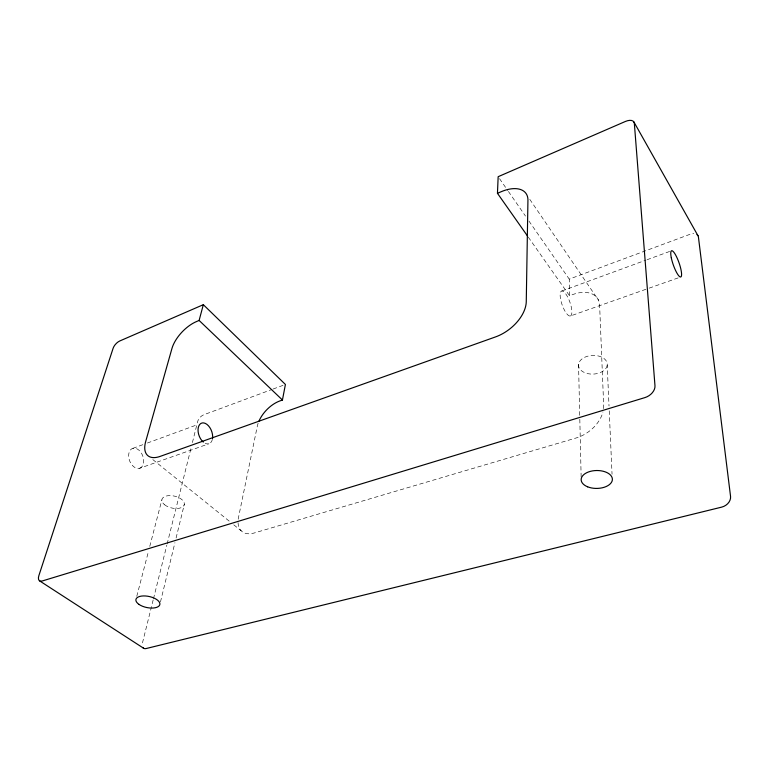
<?xml version="1.0" encoding="UTF-8"?>
<svg xmlns="http://www.w3.org/2000/svg" width="769" height="769" viewBox="0 0 769 769"><rect width="100%" height="100%" fill="white"/><g stroke="black" fill="none" stroke-linecap="round" stroke-linejoin="round"><path stroke-width="0.58" stroke-dasharray="3.85 2.88" d="M160.461 601.954L174.948 542.654M176.091 538.002L184.329 504.281M153.166 599.964L142.419 643.095A7.777 4.479 -55.7 0 0 142.169 644.797M153.464 598.791L166.825 545.173M167.123 544L191.241 447.241M192.404 442.579L197.633 421.595A6.498 3.451 -48 0 1 203.747 414.77L271.995 389.45M136.767 596.331L148.561 551.027M149.763 546.384L161.855 499.917M273.11 389.027L283.184 385.298M603.569 408.656A30.577 21.484 -36 0 0 603.684 405.484L599.618 305.139A28.655 18.36 -34.7 0 0 573.136 294.421L569.531 295.729L569.252 279.118L689.735 234.401A8.699 5.393 -29.4 0 1 693.811 233.67M132.902 448.327L142.919 444.655M147.369 443.021L197.47 424.651M561.812 290.999L645.922 260.143M647.046 259.73L671.721 250.684M139.583 468.292A10.535 7.017 69.6 0 0 140.304 451.586A10.535 7.017 69.6 0 0 128.663 455.104A10.535 7.017 69.6 0 0 139.583 468.292L208.889 443.79M570.3 316.021A13.227 4.105 70.5 0 0 567.339 296.411A13.227 4.105 70.5 0 0 560.399 298.122A13.227 4.105 70.5 0 0 570.3 316.021L648.017 288.548M649.142 288.154L680.68 277.003M152.81 459.574L230.046 521.815M233.766 524.814L241.216 530.821M528.341 237.208L569.531 295.729M499.523 178.668L507.732 190.491M508.415 191.471L525.496 216.099M528.918 221.02L569.252 279.118M529.774 199.334L598.513 300.208M607.212 365.313A14.4 9.343 -2.6 0 1 584.498 372.571A14.4 9.343 -2.6 0 1 586.968 356.393A14.4 9.343 -2.6 0 1 607.212 365.313L609.019 406.022M609.231 410.819L612.047 474.271M578.548 364.391L579.788 418.057M579.816 419.249L581.162 477.693M212.369 439.426A10.968 6.671 69.8 0 1 205.198 443.357M258.134 423.238A24.195 13.813 -46.8 0 0 257.298 426.247L238.515 517.393A25.954 15.572 -50 0 0 238.034 521.69M238.054 522.699A25.954 15.572 -50 0 0 254.183 532.994L576.029 438.013A30.577 21.484 -36 0 0 602.963 411.934M164.614 504.772A11.458 6.094 12.8 0 0 183.743 505.781A11.458 6.094 12.8 0 0 170.939 495.621A11.458 6.094 12.8 0 0 164.614 504.772"/><path stroke-width="1.15" d="M527.659 236.227L497.456 193.307L498.158 176.697L625.418 121.454A9.516 5.133 -32.2 0 1 634.338 123.328L654.977 385.73A11.439 8.065 -31.8 0 1 644.941 397.592L42.141 581.008A8.44 4.191 -53.7 0 1 38.854 575.673L113.139 348.213A6.969 3.153 -47.4 0 1 119.762 340.975L203.333 304.687L285.414 384.462L282.434 400.015L279.743 400.995A24.195 13.813 -46.8 0 0 258.932 421.191M497.456 193.307L501.244 191.692A31.241 17.379 -36.6 0 1 527.938 200.248L526.265 301.583A33.567 20.638 -37.8 0 1 495.524 336.918L160.039 456.43A28.088 14.524 -48.9 0 1 145.658 441.646L171.939 348.53A26.05 12.746 -46.3 0 1 196.355 321.625L199.113 320.442L203.333 304.687M39.652 580.912L143.688 648.286M199.113 320.442L282.434 400.015M633.935 122.011L697.964 235.689M203.304 442.088A10.968 6.671 69.8 0 1 198.267 427.66A10.968 6.671 69.8 0 1 206.986 424.421A10.968 6.671 69.8 0 1 212.523 438.657M142.823 647.488A7.777 4.479 -55.7 0 0 146.216 648.527L721.649 507.136A10.285 8.123 -27 0 0 730.55 496.37L698.425 237.044A8.699 5.393 -29.4 0 0 696.993 234.632M671.299 257.807A13.909 3.057 70.7 0 0 680.68 277.003A13.909 3.057 70.7 0 0 676.528 256.74A13.909 3.057 70.7 0 0 671.299 257.807M587.612 486.815A15.63 8.959 -0.8 0 0 612.307 480.26A15.63 8.959 -0.8 0 0 590.381 471.359A15.63 8.959 -0.8 0 0 587.612 486.815M138.949 604.376A12.237 5.652 11.9 0 0 159.318 605.664A12.237 5.652 11.9 0 0 145.379 595.965A12.237 5.652 11.9 0 0 138.949 604.376"/></g></svg>
